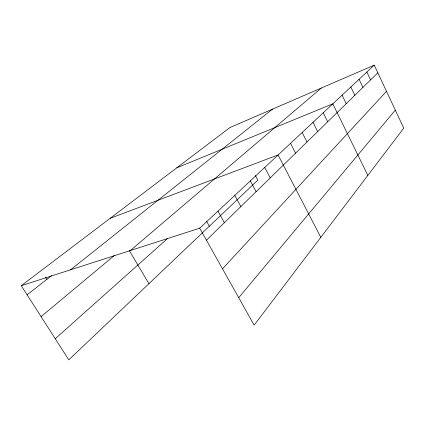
<?xml version="1.0" encoding="UTF-8"?>
<svg xmlns="http://www.w3.org/2000/svg" width="425" height="425" viewBox="0 0 425 425"><rect width="100%" height="100%" fill="white"/><g stroke="black" fill="none" stroke-linecap="round" stroke-linejoin="round"><path stroke-width="0.64" d="M238.722 297.712L395.314 110.118M222.509 268.828L386.506 91.317M206.428 240.183L377.841 72.829M199.697 228.198L374.239 65.142L403.75 128.127L254.129 325.152L199.697 228.198L21.25 285.701L68.792 359.858L257.816 180.168L255.356 175.53M55.255 338.746L167.7 238.388M130.369 250.538L321.327 88.028M41.076 316.63L114.267 255.553M70.561 269.811L272.542 109.129M27.083 294.801L51.574 275.697M21.25 285.701L229.914 127.564L374.239 65.142M176.789 167.827L332.817 103.838L367.853 175.398M110.192 218.296L278.099 154.955L320.806 237.352M45.533 277.111L46.925 279.326M129.28 250.522L148.92 283.688M206.46 221.053L209.35 226.243M217.982 211.119L224.352 222.684M234.807 195.404L240.858 206.571M250.341 180.885L256.1 191.686M264.733 167.445L270.226 177.894M290.546 143.326L295.572 153.149M302.17 132.472L306.988 142.003M313.039 122.315L317.672 131.575M323.239 112.79L327.691 121.789M342.104 95.163L346.237 103.684M350.843 86.998L354.827 95.296M359.088 79.3L362.934 87.38M366.871 72.022L370.595 79.905"/></g></svg>
